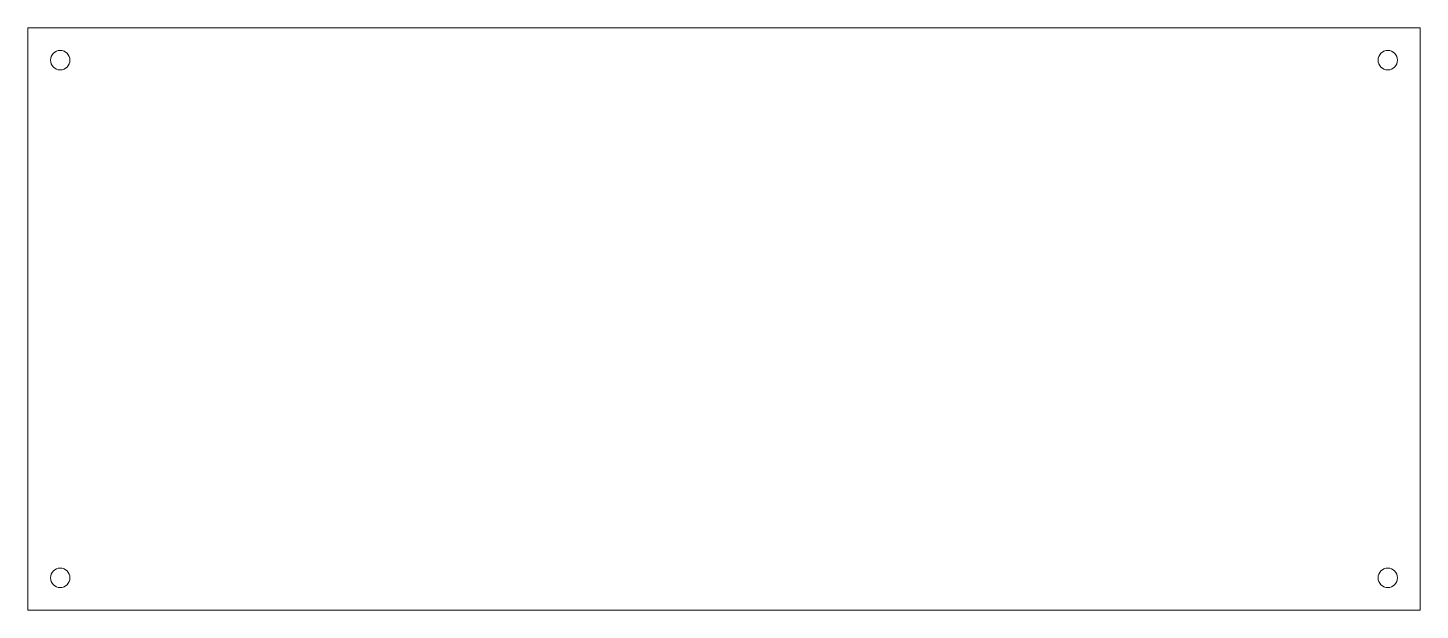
# Model space of a CAD drawing. Extents: x 1 to 611, y -524 to -268.
import ezdxf

# ---------------------------------------------------------------- set-up
doc = ezdxf.new("R2010")
doc.units = 0
doc.header["$MEASUREMENT"] = 0
doc.layers.add('Layer 1', color=7, linetype='Continuous', lineweight=0)

# ---------------------------------------------------------------- blocks, each defined once
blk = doc.blocks.new('Block_0')
at = {"layer": 'Layer 1', "color": 240, "lineweight": 9, "true_color": 0xed2024}
blk.add_lwpolyline([(610.72, -523.56), (1.28, -523.56), (1.28, -268.44), (610.72, -268.44)], close=True, dxfattribs=at)
for centre in [(15.45, -282.61), (596.55, -282.61), (15.45, -509.39), (596.55, -509.39)]:
    blk.add_circle(centre, 4.25, dxfattribs=at)

msp = doc.modelspace()

# ---------------------------------------------------------------- block references
at = {"layer": 'Layer 1'}
msp.add_blockref('Block_0', (0, 0), dxfattribs=at)

doc.saveas('drawing.dxf')
